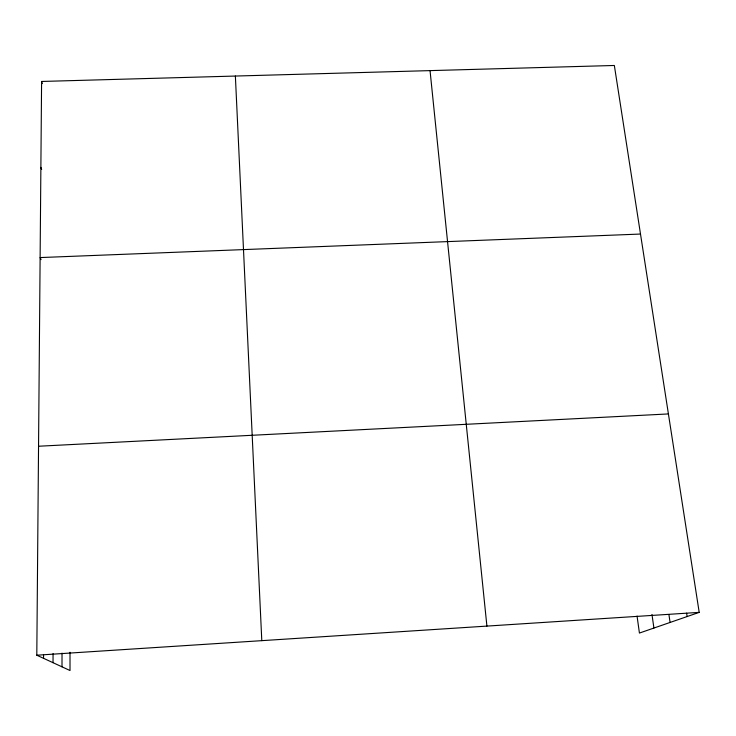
<?xml version="1.0" encoding="UTF-8"?>
<svg xmlns="http://www.w3.org/2000/svg" width="736" height="736" viewBox="0 0 736 736"><rect width="100%" height="100%" fill="white"/><g stroke="black" fill="none" stroke-linecap="round" stroke-linejoin="round"><path stroke-width="1.1" d="M70.012 652.252L70.012 670.524L36.8 655.206L41.593 81.457L614.348 65.476L699.2 612.37L639.428 633.061L637.054 616.069M61.999 666.825L62.026 653.099M53.029 662.685L53.066 653.596M43.544 658.315L43.562 654.874M36.8 655.206L699.2 612.37M38.548 446.237L668.408 413.936M640.504 234.048L40.121 257.572L41.05 259.624M40.876 167.366L41.658 169.409M41.593 81.457L42.311 83.6M686.605 613.171L687.12 616.547M668.914 614.514L670.082 622.454M651.967 614.468L653.918 628.047M430.045 70.619L486.91 626.097M235.373 76.047L261.795 640.651"/></g></svg>
